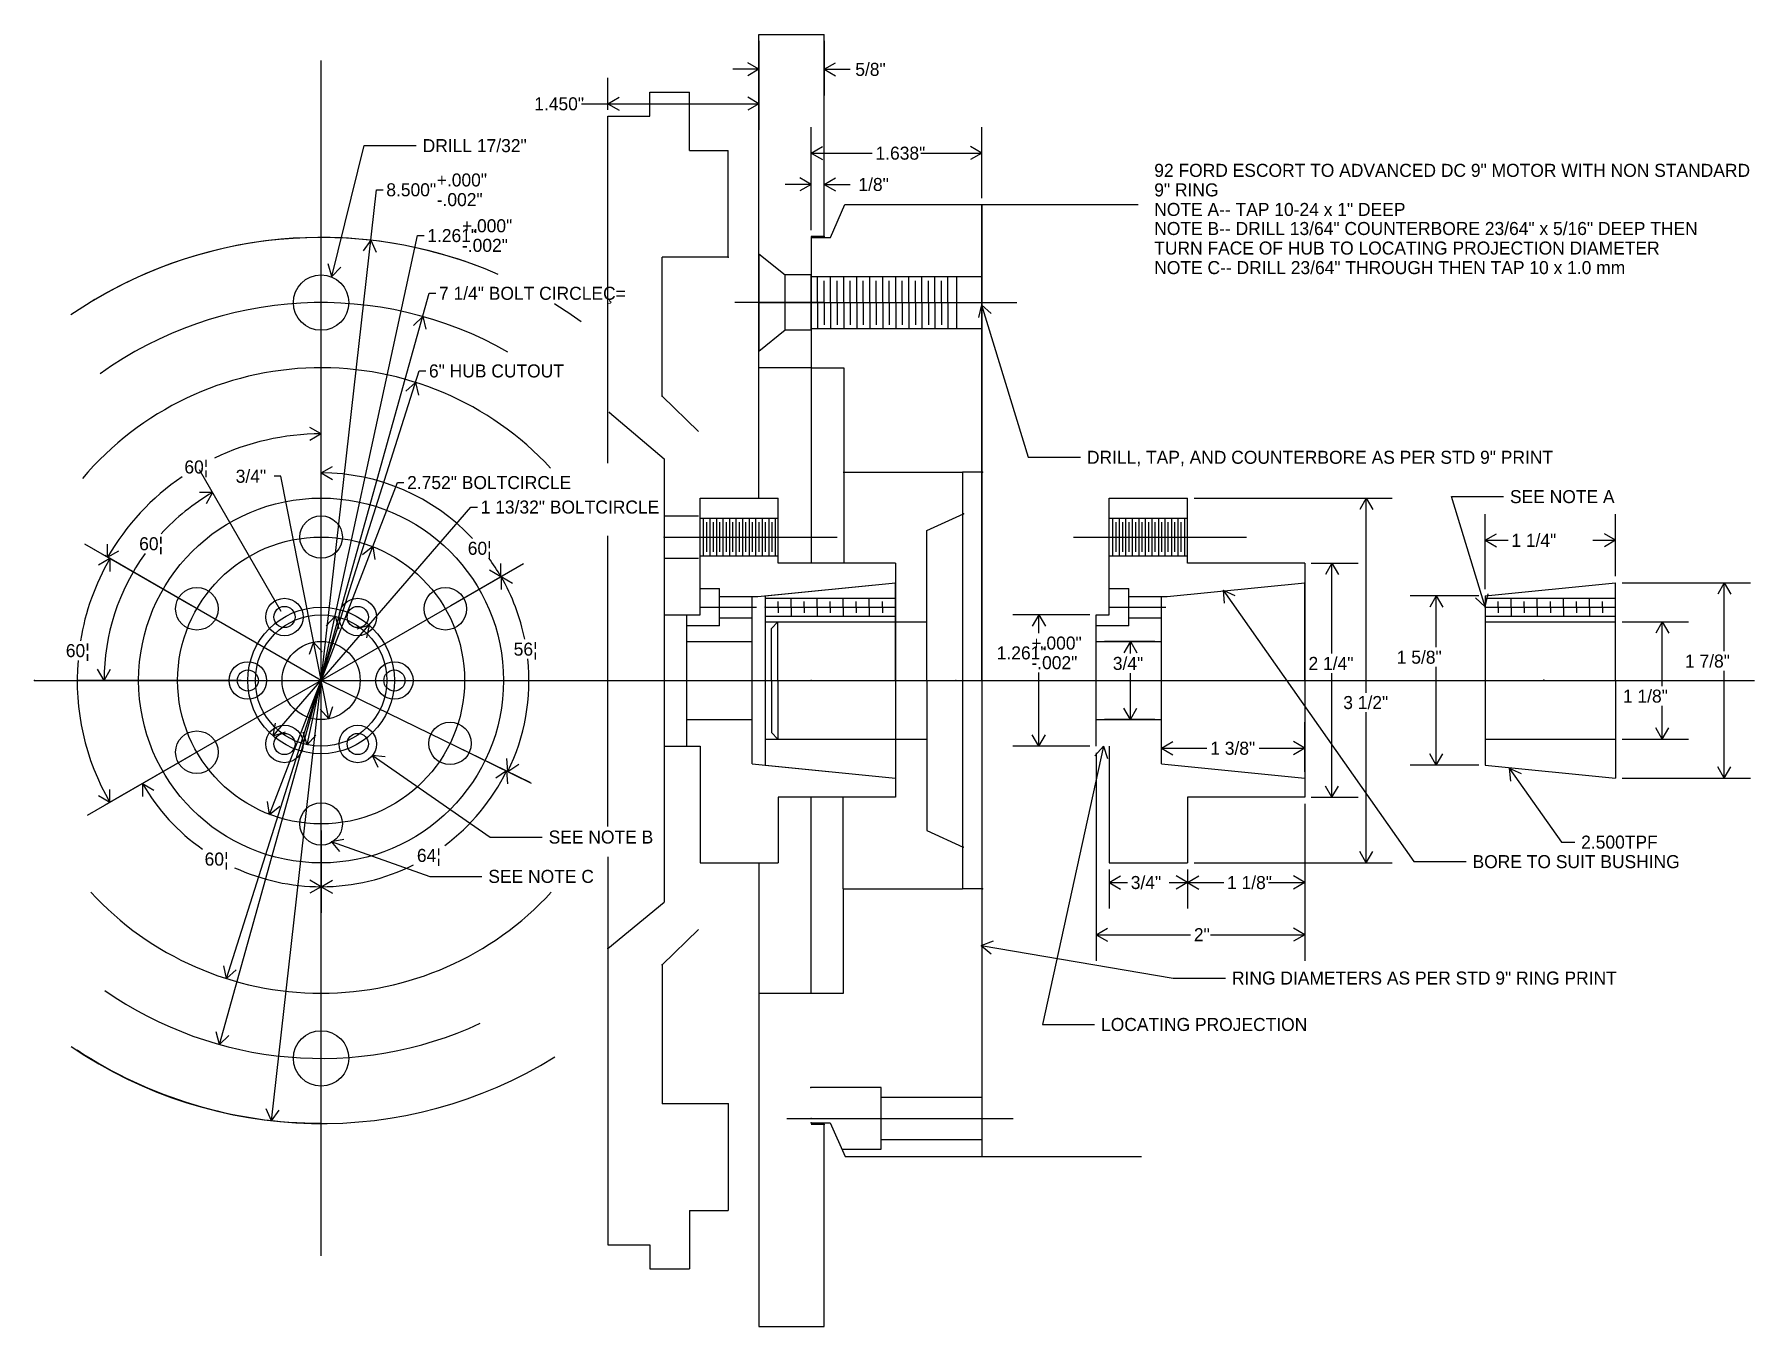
# Model space of a CAD drawing. Extents: x 0.5 to 17, y 0.6 to 12.9.
import ezdxf

# ---------------------------------------------------------------- set-up
doc = ezdxf.new("R2010")
doc.units = 0

msp = doc.modelspace()

# ---------------------------------------------------------------- linework, layer by layer
at = {"layer": '7', "color": 7, "linetype": 'CONTINUOUS'}
for p, q in [((8.1375, 11), (8.274513, 11.315)), ((8.274513, 11.315), (9.588276, 11.315)), ((7.95, 11), (8.1375, 11)), ((7.949583, 10.624998), (9.588276, 10.624998)), ((8.012497, 10.374356), (8.012497, 10.624933)), ((8.074988, 10.374356), (8.074988, 10.585357)), ((8.13748, 10.374356), (8.13748, 10.624933)), ((8.199971, 10.374356), (8.199971, 10.585357)), ((8.262463, 10.374356), (8.262463, 10.624933)), ((8.324954, 10.374356), (8.324954, 10.585357)), ((8.387445, 10.374356), (8.387445, 10.624933)), ((8.449937, 10.374356), (8.449937, 10.585357)), ((8.512428, 10.374356), (8.512428, 10.624933)), ((8.57492, 10.374356), (8.57492, 10.585357)), ((8.637411, 10.374356), (8.637411, 10.624933)), ((8.699903, 10.374356), (8.699903, 10.585357)), ((8.762394, 10.374356), (8.762394, 10.624933)), ((8.824885, 10.374356), (8.824885, 10.585357)), ((8.887377, 10.374356), (8.887377, 10.624933)), ((8.949868, 10.374356), (8.949868, 10.585357)), ((9.01236, 10.374356), (9.01236, 10.624933)), ((9.074851, 10.374356), (9.074851, 10.585357)), ((9.137342, 10.374356), (9.137342, 10.624933)), ((9.199834, 10.374356), (9.199834, 10.585357)), ((9.262325, 10.374356), (9.262325, 10.624933)), ((9.343334, 10.624998), (9.343334, 10.124999)), ((7.455178, 10.374998), (9.924981, 10.374998)), ((8.012497, 10.374356), (8.012497, 10.132491)), ((8.074988, 10.373297), (8.074988, 10.162296)), ((8.13748, 10.374356), (8.13748, 10.132491)), ((8.199971, 10.373297), (8.199971, 10.162296)), ((8.262463, 10.374356), (8.262463, 10.132491)), ((8.324954, 10.373297), (8.324954, 10.162296)), ((8.387445, 10.374356), (8.387445, 10.132491)), ((8.449937, 10.373297), (8.449937, 10.162296)), ((8.512428, 10.374356), (8.512428, 10.132491)), ((8.57492, 10.373297), (8.57492, 10.162296)), ((8.637411, 10.374356), (8.637411, 10.132491)), ((8.699903, 10.373297), (8.699903, 10.162296)), ((8.762394, 10.374356), (8.762394, 10.132491)), ((8.824885, 10.373297), (8.824885, 10.162296)), ((8.887377, 10.374356), (8.887377, 10.132491)), ((8.949868, 10.373297), (8.949868, 10.162296)), ((9.01236, 10.374356), (9.01236, 10.132491)), ((9.074851, 10.373297), (9.074851, 10.162296)), ((9.137342, 10.374356), (9.137342, 10.132491)), ((9.199834, 10.373297), (9.199834, 10.162296)), ((9.262325, 10.374356), (9.262325, 10.132491)), ((7.949471, 10.124999), (9.588276, 10.124999)), ((7.952106, 9.749999), (8.264606, 9.749999)), ((8.264606, 9.749999), (8.264606, 8.75)), ((8.257506, 8.75), (9.4016, 8.75)), ((8.264606, 8.75), (8.264606, 7.875)), ((0.5, 6.75), (17, 6.75)), ((7.95, 3.75), (7.95, 5.629731)), ((8.258622, 4.75), (8.258622, 5.629731)), ((8.258622, 4.75), (9.4016, 4.75)), ((8.262012, 3.75), (8.262012, 4.75)), ((7.949512, 3.75), (8.262012, 3.75)), ((8.621871, 2.847007), (7.94807, 2.847007)), ((8.621871, 2.253007), (8.621871, 2.847007)), ((8.620861, 2.752999), (9.588276, 2.752999)), ((7.718297, 2.55), (9.887832, 2.55)), ((7.95, 2.507709), (8.1325, 2.507709)), ((8.1325, 2.507709), (8.275659, 2.185)), ((8.620861, 2.347002), (9.588276, 2.347002)), ((8.246871, 2.253007), (8.621871, 2.253007)), ((8.275659, 2.185), (9.588276, 2.185))]:
    msp.add_line(p, q, dxfattribs=at)
at = {"layer": '7', "color": 7}
for p in [(7.949583, 10.624998), (7.95, 10.374998), (7.95, 10.374998), (7.95, 10.374998), (8.012497, 10.374356), (8.012497, 10.374356), (8.074988, 10.374356), (8.074988, 10.373297), (8.13748, 10.374356), (8.13748, 10.374356), (8.13748, 10.374356), (8.199971, 10.374356), (8.199971, 10.374356), (8.199971, 10.373297), (8.262463, 10.374356), (8.262463, 10.374356), (8.262463, 10.374356), (8.324954, 10.374356), (8.324954, 10.374356), (8.324954, 10.373297), (8.387445, 10.374356), (8.387445, 10.374356), (8.387445, 10.374356), (8.449937, 10.374356), (8.449937, 10.374356), (8.449937, 10.373297), (8.512428, 10.374356), (8.512428, 10.374356), (8.512428, 10.374356), (8.57492, 10.374356), (8.57492, 10.374356), (8.57492, 10.373297), (8.637411, 10.374356), (8.637411, 10.374356), (8.637411, 10.374356), (8.699903, 10.374356), (8.699903, 10.374356), (8.699903, 10.373297), (8.762394, 10.374356), (8.762394, 10.374356), (8.762394, 10.374356), (8.824885, 10.374356), (8.824885, 10.374356), (8.824885, 10.373297), (8.887377, 10.374356), (8.887377, 10.374356), (8.887377, 10.374356), (8.949868, 10.374356), (8.949868, 10.374356), (8.949868, 10.373297), (9.01236, 10.374356), (9.01236, 10.374356), (9.01236, 10.374356), (9.074851, 10.374356), (9.074851, 10.374356), (9.074851, 10.373297), (9.137342, 10.374356), (9.137342, 10.374356), (9.137342, 10.374356), (9.199834, 10.374356), (9.199834, 10.374356), (9.199834, 10.373297), (9.262325, 10.374356), (9.262325, 10.374356), (9.262325, 10.374356), (9.343119, 10.374998), (7.949471, 10.124999), (7.952106, 9.749999), (0.5, 6.75), (7.95, 6.75), (7.95, 6.75), (7.95, 6.75), (7.95, 6.75), (7.95, 6.75), (7.95, 6.75), (9.339693, 6.75), (9.339693, 6.75), (9.339693, 6.75), (9.339693, 6.75), (9.339693, 6.75), (9.339693, 6.75), (9.339693, 6.75), (7.949512, 3.75), (7.94807, 2.846994), (7.95, 2.55), (7.95, 2.55), (7.95, 2.55), (7.95, 2.55), (7.95, 2.507709), (7.95, 2.507709)]:
    msp.add_point(p, dxfattribs=at)
at = {"layer": 'ADV9', "color": 7, "linetype": 'CONTINUOUS'}
for p, q in [((9.588276, 6.75), (9.588276, 11.315)), ((9.588276, 11.315), (11.086409, 11.315)), ((9.588276, 11.315), (9.588276, 6.75)), ((9.5926, 8.749995), (9.4016, 8.749995)), ((9.4016, 8.749995), (9.4016, 4.750005)), ((9.059599, 8.19), (9.411543, 8.348969)), ((9.059599, 6.75), (9.059599, 8.19)), ((7.571599, 7.24993), (7.631588, 7.311179)), ((7.631588, 6.751209), (7.631588, 7.311179)), ((7.631588, 7.311179), (9.059599, 7.311179)), ((7.571599, 6.75), (7.571599, 7.24993)), ((7.571599, 6.75), (7.571599, 6.25)), ((7.631588, 6.751209), (7.631588, 6.188709)), ((9.059599, 6.75), (9.059599, 5.31)), ((9.588276, 6.75), (9.588276, 2.185)), ((7.631588, 6.188709), (7.571599, 6.25)), ((7.631588, 6.188709), (9.059599, 6.188709)), ((9.059599, 5.31), (9.408356, 5.150971)), ((9.592724, 4.750005), (9.401724, 4.750005)), ((9.588276, 2.185), (11.118183, 2.185))]:
    msp.add_line(p, q, dxfattribs=at)
msp.add_circle((8.7596, 7.312491), 0.001313, dxfattribs=at)
at = {"layer": 'ADV9', "color": 7}
for p in [(9.5926, 8.749995), (9.411543, 8.348969), (7.571599, 6.75), (7.571599, 6.75), (7.571599, 6.75), (7.631588, 6.751209), (9.059599, 6.75), (9.059599, 6.75), (9.059599, 6.75), (9.4016, 6.75), (9.4016, 6.75), (9.588276, 6.75), (9.588276, 6.75), (9.588276, 6.75), (7.631588, 6.188709), (9.408356, 5.150971), (9.592724, 4.750005)]:
    msp.add_point(p, dxfattribs=at)
at = {"layer": 'BUSH', "color": 7, "linetype": 'CONTINUOUS'}
for p, q in [((7.5096, 7.5625), (8.7596, 7.6875)), ((8.7596, 6.75), (8.7596, 7.6875)), ((7.508459, 7.454028), (8.7596, 7.454028)), ((7.5096, 7.5625), (7.5096, 6.75)), ((7.5096, 7.539058), (8.7596, 7.539058)), ((7.633459, 7.454028), (7.633459, 7.508728)), ((7.633459, 7.454028), (7.633459, 7.399328)), ((7.758459, 7.454028), (7.758459, 7.540414)), ((7.758459, 7.454028), (7.758459, 7.367641)), ((7.883459, 7.454028), (7.883459, 7.508728)), ((7.883459, 7.454028), (7.883459, 7.399328)), ((8.008459, 7.454028), (8.008459, 7.540414)), ((8.008459, 7.454028), (8.008459, 7.367641)), ((8.133459, 7.454028), (8.133459, 7.508728)), ((8.133459, 7.454028), (8.133459, 7.399328)), ((8.258459, 7.454028), (8.258459, 7.540414)), ((8.258459, 7.454028), (8.258459, 7.367641)), ((8.383459, 7.454028), (8.383459, 7.508728)), ((8.383459, 7.454028), (8.383459, 7.399328)), ((8.508459, 7.454028), (8.508459, 7.540414)), ((8.508459, 7.454028), (8.508459, 7.367641)), ((8.633459, 7.454028), (8.633459, 7.508728)), ((8.633459, 7.454028), (8.633459, 7.399328)), ((7.5096, 7.367158), (8.7596, 7.367158)), ((7.5096, 7.312491), (8.7596, 7.312491)), ((7.5096, 6.75), (7.5096, 5.9375)), ((7.5096, 6.75), (8.7596, 6.75)), ((8.7596, 6.75), (8.7596, 5.8125)), ((7.512106, 6.187509), (8.7596, 6.187509)), ((7.5096, 5.9375), (8.7596, 5.8125))]:
    msp.add_line(p, q, dxfattribs=at)
at = {"layer": 'BUSH', "color": 7}
for p in [(7.508459, 7.454028), (7.633459, 7.454028), (7.758459, 7.454028), (7.758459, 7.454028), (7.883459, 7.454028), (7.883459, 7.454028), (8.008459, 7.454028), (8.008459, 7.454028), (8.008459, 7.454028), (8.133459, 7.454028), (8.258459, 7.454028), (8.258459, 7.454028), (8.383459, 7.454028), (8.508459, 7.454028), (8.508459, 7.454028), (8.633459, 7.454028), (8.63492, 7.453108), (8.63492, 7.453108), (8.634928, 7.453108), (8.634928, 7.453108), (7.5096, 6.75), (7.5096, 6.75), (7.5096, 6.75)]:
    msp.add_point(p, dxfattribs=at)
at = {"layer": 'DIEM', "color": 7, "linetype": 'CONTINUOUS'}
for p, q in [((7.45, 12.88522), (7.45, 12.032277)), ((7.45, 12.88522), (7.45, 12.362862)), ((8.075, 12.88522), (8.075, 12.362862)), ((7.45, 12.612862), (7.2, 12.612862)), ((7.45, 12.612862), (7.341747, 12.675362)), ((7.45, 12.612862), (7.341747, 12.550362)), ((8.075, 12.612862), (8.183253, 12.675362)), ((8.075, 12.612862), (8.183253, 12.550362)), ((8.075, 12.612862), (8.325, 12.612862)), ((6, 12.224999), (6, 12.532277)), ((5.747777, 12.282277), (7.45, 12.282277)), ((6, 12.282277), (6.108253, 12.344777)), ((6, 12.282277), (6.108253, 12.219777)), ((7.45, 12.282277), (7.341747, 12.344777)), ((7.45, 12.282277), (7.341747, 12.219777)), ((7.95, 11.070499), (7.95, 12.059011)), ((9.588276, 11.3775), (9.588276, 12.059011)), ((3.353693, 10.625831), (3.661785, 11.880861)), ((3.661785, 11.880861), (4.161785, 11.880861)), ((7.95, 11.809011), (8.058253, 11.871511)), ((7.95, 11.809011), (8.058253, 11.746511)), ((7.95, 11.809011), (8.536469, 11.809011)), ((7.95, 11.070499), (7.95, 11.758751)), ((8.075, 11.070499), (8.075, 11.758751)), ((9.001807, 11.809011), (9.588276, 11.809011)), ((9.588276, 11.809011), (9.480023, 11.871511)), ((9.588276, 11.809011), (9.480023, 11.746511)), ((7.95, 11.508751), (7.841747, 11.571251)), ((8.075, 11.508751), (8.183253, 11.571251)), ((2.773025, 2.526852), (3.7817, 11.457695)), ((3.7817, 11.457695), (3.8442, 11.457695)), ((7.95, 11.508751), (7.7, 11.508751)), ((7.95, 11.508751), (7.841747, 11.446251)), ((8.075, 11.508751), (8.183253, 11.446251)), ((8.075, 11.508751), (8.325, 11.508751)), ((3.116489, 6.133798), (4.174824, 11.018408)), ((3.726974, 10.97315), (3.65272, 10.872595)), ((3.726974, 10.97315), (3.77693, 10.858567)), ((4.174824, 11.018408), (4.237324, 11.018408)), ((3.353693, 10.625831), (3.318803, 10.745863)), ((3.353693, 10.625831), (3.440199, 10.716062)), ((2.275056, 3.258561), (4.287177, 10.464299)), ((4.287177, 10.464299), (4.349677, 10.464299)), ((4.224945, 10.241434), (4.135633, 10.153979)), ((4.224945, 10.241434), (4.256027, 10.12036)), ((9.584348, 10.354401), (9.556354, 10.232575)), ((9.584348, 10.354401), (9.675855, 10.269245)), ((9.584348, 10.354401), (10.033345, 8.89119)), ((2.344061, 3.890055), (4.190706, 9.719704)), ((4.155938, 9.609943), (4.063665, 9.525618)), ((4.155938, 9.609943), (4.182829, 9.48787)), ((4.190706, 9.719704), (4.253206, 9.719704)), ((3.25, 8.1885), (3.25, 9.365588)), ((3.25, 9.115588), (3.141747, 9.178088)), ((3.25, 9.115588), (3.141747, 9.053088)), ((3.25, 8.1885), (3.25, 8.991592)), ((2.867249, 7.412942), (2.084005, 8.769558)), ((3.25, 8.741592), (3.358253, 8.804092)), ((10.033345, 8.89119), (10.533345, 8.89119)), ((2.755348, 5.465984), (3.981607, 8.649101)), ((2.863247, 8.709476), (2.800747, 8.709476)), ((3.322615, 6.382098), (2.863247, 8.709476)), ((3.25, 8.741592), (3.358253, 8.679092)), ((3.981607, 8.649101), (4.044107, 8.649101)), ((2.209005, 8.553052), (2.084005, 8.553052)), ((2.209005, 8.553052), (2.146505, 8.444799)), ((11.623088, 8.5), (13.524691, 8.5)), ((13.274691, 8.5), (13.212191, 8.391747)), ((13.274691, 8.5), (13.337191, 8.391747)), ((13.274691, 6.632566), (13.274691, 8.5)), ((14.415993, 7.458153), (14.091128, 8.513905)), ((14.091128, 8.513905), (14.591128, 8.513905)), ((2.790559, 6.217907), (4.686771, 8.413967)), ((4.686771, 8.413967), (4.749271, 8.413967)), ((2.004222, 7.46925), (0.984834, 8.057793)), ((2.004222, 7.46925), (1.007265, 8.044843)), ((1.20134, 7.932794), (1.20134, 8.057794)), ((1.20134, 7.932794), (1.309593, 7.995294)), ((3.744652, 8.034016), (3.647415, 7.955467)), ((3.744652, 8.034016), (3.764059, 7.910531)), ((1.223772, 7.919843), (1.115519, 7.857343)), ((1.223772, 7.919843), (1.223772, 7.794843)), ((4.495778, 7.46925), (5.192897, 7.871732)), ((4.495778, 7.46925), (5.191276, 7.870798)), ((4.97477, 7.745798), (4.866517, 7.808297)), ((4.97477, 7.745798), (4.97477, 7.870798)), ((12.748088, 7.875), (13.196453, 7.875)), ((12.946453, 7.875), (12.883953, 7.766747)), ((12.946453, 7.875), (13.008953, 7.766747)), ((12.946453, 7.007891), (12.946453, 7.875)), ((4.976391, 7.746732), (5.084644, 7.684232)), ((4.976391, 7.746732), (4.976391, 7.621732)), ((11.902564, 7.616516), (12.015934, 7.563864)), ((11.902564, 7.616516), (11.913652, 7.492008)), ((11.902564, 7.616516), (13.732067, 5.012329)), ((14.415993, 7.458153), (14.32442, 7.543237)), ((14.415993, 7.458153), (14.443891, 7.58)), ((3.383511, 7.366202), (3.299505, 7.273638)), ((3.383511, 7.366202), (3.42167, 7.247169)), ((3.709441, 7.282093), (3.591388, 7.241004)), ((3.709441, 7.282093), (3.685999, 7.159311)), ((10.623088, 7.3805), (9.884355, 7.3805)), ((10.134355, 7.3805), (10.071855, 7.272247)), ((10.134355, 7.3805), (10.196855, 7.272247)), ((10.134355, 7.203384), (10.134355, 7.3805)), ((3.177385, 7.117902), (3.13703, 6.999595)), ((3.177385, 7.117902), (3.259664, 7.023801)), ((11.248088, 7.125), (10.763498, 7.125)), ((11.013498, 7.125), (10.950998, 7.016747)), ((11.013498, 7.125), (11.075998, 7.016747)), ((11.013498, 7.007876), (11.013498, 7.125)), ((1.168015, 6.749997), (1.105515, 6.85825)), ((1.168015, 6.749997), (1.230515, 6.85825)), ((10.134355, 6.1195), (10.134355, 6.827318)), ((11.013498, 6.375), (11.013498, 6.820231)), ((12.946453, 5.629731), (12.946453, 6.820217)), ((2.4845, 6.749999), (0.918015, 6.749996)), ((3.322615, 6.382098), (3.240336, 6.476199)), ((3.322615, 6.382098), (3.36297, 6.500405)), ((11.013498, 6.375), (10.950998, 6.483253)), ((11.013498, 6.375), (11.075998, 6.483253)), ((13.274691, 5), (13.274691, 6.444892)), ((2.790559, 6.217907), (2.814001, 6.340689)), ((11.248088, 6.375), (10.763498, 6.375)), ((11.310588, 6.0125), (11.310588, 6.350851)), ((12.685588, 5.875), (12.685588, 6.350851)), ((2.790559, 6.217907), (2.908612, 6.258996)), ((3.116489, 6.133798), (3.07833, 6.252831)), ((3.116489, 6.133798), (3.200495, 6.226362)), ((4.542916, 6.119403), (5.252772, 5.773183)), ((4.542916, 6.119403), (5.266411, 5.766531)), ((10.623088, 6.1195), (9.884355, 6.1195)), ((10.134355, 6.1195), (10.071855, 6.227753)), ((10.134355, 6.1195), (10.196855, 6.227753)), ((10.755632, 6.120464), (10.168767, 3.450375)), ((10.755632, 6.120464), (10.671351, 6.028152)), ((10.755632, 6.120464), (10.793437, 6.001318)), ((11.310588, 6.100851), (11.418841, 6.163351)), ((12.685588, 6.100851), (12.577335, 6.163351)), ((2.004222, 6.03075), (1.007267, 5.455156)), ((2.004222, 6.03075), (1.32053, 5.636019)), ((3.741387, 6.032534), (3.865951, 6.022105)), ((3.741387, 6.032534), (3.794638, 5.919444)), ((3.741387, 6.032534), (4.870203, 5.248403)), ((5.041713, 5.876123), (5.032993, 6.000819)), ((5.041713, 5.876123), (5.145343, 5.946022)), ((10.685588, 6.057), (10.685588, 4.061804)), ((11.310588, 6.100851), (11.418841, 6.038351)), ((11.310588, 6.100851), (11.747382, 6.100851)), ((12.248794, 6.100851), (12.685588, 6.100851)), ((12.685588, 6.100851), (12.577335, 6.038351)), ((5.028074, 5.882776), (4.924444, 5.812877)), ((5.028074, 5.882776), (5.036793, 5.75808)), ((1.223773, 5.580157), (1.11552, 5.642657)), ((1.223773, 5.580157), (1.223773, 5.705157)), ((1.537036, 5.761019), (1.645289, 5.698519)), ((1.537036, 5.761019), (1.537036, 5.636019)), ((12.748088, 5.629731), (13.196453, 5.629731)), ((12.946453, 5.629731), (12.883953, 5.737984)), ((12.946453, 5.629731), (13.008953, 5.737984)), ((2.755348, 5.465984), (2.735941, 5.589469)), ((2.755348, 5.465984), (2.852585, 5.544533)), ((12.685588, 5.567231), (12.685588, 4.562237)), ((12.685588, 5.567231), (12.685588, 4.061804)), ((3.25, 5.3115), (3.25, 4.52204)), ((3.25, 5.3115), (3.25, 4.521712)), ((3.346301, 5.20484), (3.469191, 5.227712)), ((3.346301, 5.20484), (3.427553, 5.10985)), ((3.346301, 5.20484), (4.291685, 4.870859)), ((4.870203, 5.248403), (5.370203, 5.248403)), ((11.623088, 5), (13.524691, 5)), ((13.274691, 5), (13.212191, 5.108253)), ((13.274691, 5), (13.337191, 5.108253)), ((13.732067, 5.012329), (14.232067, 5.012329)), ((3.25, 4.77204), (3.141747, 4.83454)), ((3.25, 4.771712), (3.358253, 4.834212)), ((4.291685, 4.870859), (4.791685, 4.870859)), ((10.810588, 4.9375), (10.810588, 4.562237)), ((10.810588, 4.812237), (10.918841, 4.874737)), ((10.810588, 4.812237), (10.918841, 4.749737)), ((10.810588, 4.812237), (10.985109, 4.812237)), ((11.386067, 4.812237), (11.560588, 4.812237)), ((11.560588, 4.812237), (11.452335, 4.874737)), ((11.560588, 4.812237), (11.452335, 4.749737)), ((11.560588, 4.9375), (11.560588, 4.562237)), ((11.560588, 4.9375), (11.560588, 4.562237)), ((11.560588, 4.812237), (11.668841, 4.874737)), ((11.560588, 4.812237), (11.668841, 4.749737)), ((11.560588, 4.812237), (11.908107, 4.812237)), ((12.338069, 4.812237), (12.685588, 4.812237)), ((12.685588, 4.812237), (12.577335, 4.874737)), ((12.685588, 4.812237), (12.577335, 4.749737)), ((3.25, 4.77204), (3.141747, 4.70954)), ((3.25, 4.771712), (3.358253, 4.709212)), ((10.685588, 4.311804), (10.793841, 4.374304)), ((10.685588, 4.311804), (10.793841, 4.249304)), ((10.685588, 4.311804), (11.590485, 4.311804)), ((11.780691, 4.311804), (12.685588, 4.311804)), ((12.685588, 4.311804), (12.577335, 4.374304)), ((12.685588, 4.311804), (12.577335, 4.249304)), ((9.58088, 4.209041), (9.698075, 4.25252)), ((9.58088, 4.209041), (9.677132, 4.129287)), ((9.58088, 4.209041), (11.424445, 3.895737)), ((2.344061, 3.890055), (2.317169, 4.012128)), ((2.344061, 3.890055), (2.436333, 3.974381)), ((11.424445, 3.895737), (11.924445, 3.895737)), ((2.275056, 3.258561), (2.243973, 3.379635)), ((2.275056, 3.258561), (2.364368, 3.346017)), ((10.168767, 3.450375), (10.668767, 3.450375)), ((2.773025, 2.526852), (2.723069, 2.641435)), ((2.773025, 2.526852), (2.847279, 2.627407))]:
    msp.add_line(p, q, dxfattribs=at)
for centre, radius, start, end in [((3.25, 6.750001), 2.365587, 90, 115.622764), ((3.25, 6.750001), 2.365587, 124.279533, 150.00003), ((3.25, 6.749998), 1.991595, 43.170217, 90), ((3.25, 6.750001), 2.081985, 120.000066, 137.517756), ((3.25, 6.750001), 2.081985, 144.190822, 180.000117), ((3.25, 6.749998), 1.991595, 30.00009, 36.142589), ((3.25, 6.750001), 2.339686, 150.00003, 170.62163), ((3.25, 6.750001), 1.993464, 11.429273, 29.99996), ((3.25, 6.750001), 2.339686, 175.260677, 210.000039), ((3.25, 6.750001), 1.993464, 333.999983, 365.957649), ((3.25, 6.750001), 1.978289, 306.814137, 333.999983), ((3.25, 6.750001), 1.977961, 210.000039, 234.936383), ((3.25, 6.750001), 1.977961, 245.215637, 270), ((3.25, 6.750001), 1.978289, 270, 296.663362)]:
    msp.add_arc(centre, radius, start, end, dxfattribs=at)
at = {"layer": 'DIEM', "color": 7}
for p in [(7.95, 6.75), (7.95, 6.75), (7.95, 6.75), (7.95, 6.75), (7.95, 6.75), (7.95, 6.75), (9.339693, 6.75), (9.339693, 6.75), (9.339693, 6.75), (9.339693, 6.75), (9.339693, 6.75), (9.339693, 6.75), (9.339693, 6.75)]:
    msp.add_point(p, dxfattribs=at)
at = {"layer": 'HUB', "color": 7, "linetype": 'CONTINUOUS'}
for p, q in [((6.8846, 7.3805), (6.8846, 8.5)), ((6.8846, 8.5), (7.6346, 8.5)), ((7.6346, 7.875), (7.6346, 8.5)), ((10.810588, 7.3805), (10.810588, 8.5)), ((10.810588, 8.5), (11.560588, 8.5)), ((11.560588, 7.875), (11.560588, 8.5)), ((6.8846, 8.3057), (7.6346, 8.3057)), ((6.9156, 8.3057), (6.9156, 7.946301)), ((6.9471, 8.268997), (6.9471, 7.983004)), ((6.97835, 8.3057), (6.97835, 7.946301)), ((7.0096, 8.268997), (7.0096, 7.983004)), ((7.0411, 8.3057), (7.0411, 7.946301)), ((7.0721, 8.268997), (7.0721, 7.983004)), ((7.10385, 8.3057), (7.10385, 7.946301)), ((7.1346, 8.268997), (7.1346, 7.983004)), ((7.1666, 8.3057), (7.1666, 7.946301)), ((7.1971, 8.268997), (7.1971, 7.983004)), ((7.22935, 8.3057), (7.22935, 7.946301)), ((7.2596, 8.268997), (7.2596, 7.983004)), ((7.292099, 8.3057), (7.292099, 7.946301)), ((7.3221, 8.268997), (7.3221, 7.983004)), ((7.354849, 8.3057), (7.354849, 7.946301)), ((7.3846, 8.268997), (7.3846, 7.983004)), ((7.417599, 8.3057), (7.417599, 7.946301)), ((7.4471, 8.268997), (7.4471, 7.983004)), ((7.480349, 8.3057), (7.480349, 7.946301)), ((7.5096, 8.268997), (7.5096, 7.983004)), ((7.543099, 8.3057), (7.543099, 7.946301)), ((7.5721, 8.268997), (7.5721, 7.983004)), ((7.605849, 8.3057), (7.605849, 7.946301)), ((10.810588, 8.3057), (11.560588, 8.3057)), ((10.841588, 8.3057), (10.841588, 7.946301)), ((10.873088, 8.268997), (10.873088, 7.983004)), ((10.904338, 8.3057), (10.904338, 7.946301)), ((10.935588, 8.268997), (10.935588, 7.983004)), ((10.967088, 8.3057), (10.967088, 7.946301)), ((10.998088, 8.268997), (10.998088, 7.983004)), ((11.029838, 8.3057), (11.029838, 7.946301)), ((11.060588, 8.268997), (11.060588, 7.983004)), ((11.092587, 8.3057), (11.092587, 7.946301)), ((11.123088, 8.268997), (11.123088, 7.983004)), ((11.155337, 8.3057), (11.155337, 7.946301)), ((11.185588, 8.268997), (11.185588, 7.983004)), ((11.218087, 8.3057), (11.218087, 7.946301)), ((11.248088, 8.268997), (11.248088, 7.983004)), ((11.280837, 8.3057), (11.280837, 7.946301)), ((11.310588, 8.268997), (11.310588, 7.983004)), ((11.343587, 8.3057), (11.343587, 7.946301)), ((11.373088, 8.268997), (11.373088, 7.983004)), ((11.406337, 8.3057), (11.406337, 7.946301)), ((11.435588, 8.268997), (11.435588, 7.983004)), ((11.469087, 8.3057), (11.469087, 7.946301)), ((11.498088, 8.268997), (11.498088, 7.983004)), ((11.531837, 8.3057), (11.531837, 7.946301)), ((6.542, 8.126), (8.19994, 8.126)), ((10.467988, 8.126), (12.125928, 8.126)), ((3.25, 6.75), (1.175728, 7.947581)), ((6.8846, 7.946301), (7.6346, 7.946301)), ((10.810588, 7.946301), (11.560588, 7.946301)), ((3.25, 6.75), (4.996567, 7.758381)), ((8.7596, 7.875), (7.6346, 7.875)), ((8.7596, 7.875), (8.7596, 5.629731)), ((12.685588, 7.875), (11.560588, 7.875)), ((12.685588, 7.875), (12.685588, 5.629731)), ((6.8846, 7.6327), (7.0721, 7.6327)), ((7.0721, 7.2733), (7.0721, 7.6327)), ((7.440323, 7.555573), (8.7596, 7.6875)), ((8.7596, 6.75), (8.7596, 7.6875)), ((10.810588, 7.6327), (10.998088, 7.6327)), ((10.998088, 7.2733), (10.998088, 7.6327)), ((11.366311, 7.555573), (12.685588, 7.6875)), ((12.685588, 6.75), (12.685588, 7.6875)), ((6.8846, 7.453), (7.427586, 7.453)), ((7.0721, 7.555573), (7.440323, 7.555573)), ((7.3846, 5.95), (7.3846, 7.555573)), ((10.810588, 7.453), (11.353574, 7.453)), ((10.998088, 7.555573), (11.366311, 7.555573)), ((11.310588, 5.95), (11.310588, 7.555573)), ((6.7596, 6.1195), (6.7596, 7.3805)), ((7.0721, 7.2733), (6.7596, 7.2733)), ((7.0721, 7.352472), (7.3846, 7.352472)), ((10.685588, 6.1195), (10.685588, 7.3805)), ((10.685588, 7.3805), (10.810588, 7.3805)), ((10.998088, 7.2733), (10.685588, 7.2733)), ((10.998088, 7.352472), (11.310588, 7.352472)), ((6.7596, 7.125), (7.3846, 7.125)), ((10.685588, 7.125), (11.310588, 7.125)), ((3.25, 6.75), (1.176063, 5.552612)), ((3.25, 6.75), (5.065583, 5.864481)), ((8.7596, 6.75), (8.7596, 5.8125)), ((12.685588, 6.75), (12.685588, 5.8125)), ((6.7596, 6.375), (7.3846, 6.375)), ((10.685588, 6.375), (11.310588, 6.375)), ((6.8846, 6.1195), (6.8846, 5)), ((10.810588, 6.1195), (10.810588, 5)), ((7.3846, 5.95), (8.7596, 5.8125)), ((11.310588, 5.95), (12.685588, 5.8125)), ((8.7596, 5.629731), (7.6346, 5.629731)), ((7.6346, 5.629731), (7.6346, 5)), ((12.685588, 5.629731), (11.560588, 5.629731)), ((11.560588, 5.629731), (11.560588, 5)), ((6.8846, 5), (7.6346, 5)), ((10.810588, 5), (11.560588, 5))]:
    msp.add_line(p, q, dxfattribs=at)
for centre, radius in [((3.25, 6.75), 1.75), ((3.25, 8.126), 0.204), ((3.25, 6.75), 1.376), ((2.058349, 7.438), 0.204), ((4.441651, 7.438), 0.204), ((3.25, 6.75), 0.703), ((3.25, 6.75), 0.6305), ((3.25, 6.75), 0.375), ((4.486741, 6.146801), 0.204), ((2.058349, 6.062), 0.204), ((3.25, 5.374), 0.204)]:
    msp.add_circle(centre, radius, dxfattribs=at)
at = {"layer": 'HUB', "color": 7}
for p in [(6.8846, 8.126), (6.8846, 8.126), (6.8846, 8.126), (6.9156, 8.126), (6.9471, 8.126), (6.97835, 8.126), (7.0096, 8.126), (10.810588, 8.126), (10.810588, 8.126), (10.810588, 8.126), (10.841588, 8.126), (10.873088, 8.126), (10.904338, 8.126), (10.935588, 8.126), (6.8846, 7.6327), (8.7596, 7.6875), (10.810588, 7.6327), (12.685588, 7.6875), (6.8846, 7.453), (6.8846, 7.453), (7.0721, 7.555573), (7.0721, 7.454022), (10.810588, 7.453), (10.810588, 7.453), (10.998088, 7.555573), (10.998088, 7.454022), (7.0721, 7.352472), (10.998088, 7.352472), (6.7596, 6.75), (8.7596, 6.75), (10.685588, 6.75), (10.685588, 6.75), (12.685588, 6.75), (8.7596, 5.8125), (12.685588, 5.8125)]:
    msp.add_point(p, dxfattribs=at)
at = {"layer": 'PARTS', "color": 7, "linetype": 'CONTINUOUS'}
for p, q in [((6.403, 12.393499), (6.783, 12.393499)), ((6.403, 12.162499), (6.403, 12.393499)), ((6.783, 11.8325), (6.783, 12.393499)), ((6, 12.162499), (6.403, 12.162499)), ((6, 8.835073), (6, 12.162499)), ((6.783, 11.8325), (7.153, 11.8325)), ((7.153, 10.8095), (7.153, 11.8325)), ((7.153, 10.8095), (6.523, 10.8095)), ((6.523, 9.476), (6.523, 10.8095)), ((6.523, 9.476), (6.869, 9.139)), ((6.017654, 9.31994), (6.542, 8.875)), ((6.542, 8.875), (6.542, 4.625)), ((6.542, 8.33), (6.869, 8.33)), ((6, 5.35005), (6, 8.138069)), ((6.542, 7.922001), (6.869, 7.922001)), ((14.417, 7.5625), (15.667, 7.6875)), ((15.667, 6.75), (15.667, 7.6875)), ((14.415859, 7.454028), (15.667, 7.454028)), ((14.417, 7.5625), (14.417, 6.75)), ((6.542, 7.3805), (6.8846, 7.3805)), ((14.417, 7.367158), (15.667, 7.367158)), ((14.417, 7.312491), (15.667, 7.312491)), ((14.417, 6.75), (15.667, 6.75)), ((15.667, 6.75), (15.667, 5.8125)), ((6.542, 6.1195), (6.8846, 6.1195)), ((14.417, 5.9375), (15.667, 5.8125)), ((6, 5.059631), (6, 1.337501)), ((6, 4.18), (6.542, 4.625)), ((6.523, 4.024), (6.869, 4.361001)), ((6.523, 4.024), (6.523, 2.6905)), ((7.153, 2.6905), (6.523, 2.6905)), ((7.153, 2.6905), (7.153, 1.667501)), ((6.783, 1.667501), (6.783, 1.106501)), ((6.783, 1.667501), (7.153, 1.667501)), ((6, 1.337501), (6.403, 1.337501)), ((6.403, 1.337501), (6.403, 1.106501)), ((6.403, 1.106501), (6.783, 1.106501))]:
    msp.add_line(p, q, dxfattribs=at)
at = {"layer": 'PARTS', "color": 7}
for p in [(7.153, 10.8095), (6.523, 9.476), (6.017654, 9.31994), (6.542, 8.126), (6, 6.75), (6.542, 6.75), (6, 4.18), (6.523, 4.024), (7.153, 2.6905)]:
    msp.add_point(p, dxfattribs=at)
at = {"layer": 'PLATE', "color": 7, "linetype": 'CONTINUOUS'}
for p, q in [((7.45, 12.94772), (8.075, 12.94772)), ((7.45, 8.504262), (7.45, 12.94772)), ((8.075, 11.007999), (8.075, 12.94772)), ((3.25, 1.231968), (3.25, 12.696044)), ((8.075, 11.007999), (7.95, 11.007999)), ((7.95, 11.007999), (7.95, 9.75)), ((7.45, 10.8435), (7.45, 9.9065)), ((7.45, 10.8435), (7.701, 10.6406)), ((7.701, 10.1094), (7.701, 10.6406)), ((7.95, 10.6406), (7.701, 10.6406)), ((7.95, 10.1094), (7.95, 10.6406)), ((8.075, 10.375), (7.218571, 10.375)), ((7.701, 10.1094), (7.45, 9.9065)), ((7.95, 10.1094), (7.701, 10.1094)), ((7.95, 9.75), (7.45, 9.75)), ((7.95, 9.75), (7.95, 7.875)), ((7.45, 5), (7.45, 0.55228)), ((7.45, 3.75), (7.95, 3.75)), ((8.075, 2.492001), (7.95, 2.492001)), ((8.075, 0.55228), (8.075, 2.492001)), ((7.45, 0.55228), (8.075, 0.55228))]:
    msp.add_line(p, q, dxfattribs=at)
for centre in [(3.25, 10.375), (3.25, 3.125)]:
    msp.add_circle(centre, 0.2656, dxfattribs=at)
for centre, radius, start, end in [((3.250652, 6.751146), 4.248683, 66.436984, 124.404875), ((3.25, 6.749996), 4.250005, 69.504143, 120.912178), ((3.25, 6.749998), 3.625003, 60.366434, 125.758325), ((3.250756, 6.751291), 4.248505, 54.081012, 58.216563), ((3.249999, 6.749999), 3.000001, 42.791781, 139.730186), ((3.25, 6.75), 3.000001, 222.592534, 317.391345), ((3.25, 6.749998), 3.624999, 235.094509, 294.916123), ((3.25, 6.750001), 4.25, 235.68046, 301.822285), ((3.250652, 6.751142), 4.248685, 236.55073, 270)]:
    msp.add_arc(centre, radius, start, end, dxfattribs=at)
at = {"layer": 'PLATE', "color": 7}
for p in [(8.075, 11.007999), (3.25, 10.375), (7.45, 10.375), (7.45, 10.375), (8.075, 10.375), (3.25, 6.75), (3.25, 6.75), (3.25, 6.75), (3.25, 3.125), (3.25, 3.124999), (8.075, 2.492001)]:
    msp.add_point(p, dxfattribs=at)
at = {"layer": 'RING9', "color": 7, "linetype": 'CONTINUOUS'}
for p, q in [((14.417, 7.625), (14.417, 8.344775)), ((15.667, 7.75), (15.667, 8.344775)), ((14.417, 8.094775), (14.525253, 8.157275)), ((14.417, 8.094775), (14.525253, 8.032275)), ((14.417, 8.094775), (14.635314, 8.094775)), ((15.448686, 8.094775), (15.667, 8.094775)), ((15.667, 8.094775), (15.558747, 8.157275)), ((15.667, 8.094775), (15.558747, 8.032275)), ((15.7295, 7.6875), (16.959614, 7.6875)), ((16.709614, 7.6875), (16.647114, 7.579247)), ((16.709614, 7.6875), (16.772114, 7.579247)), ((16.709614, 7.030931), (16.709614, 7.6875)), ((14.3545, 7.5625), (13.695902, 7.5625)), ((13.945902, 7.5625), (13.883402, 7.454247)), ((13.945902, 7.5625), (14.008402, 7.454247)), ((13.945902, 7.068402), (13.945902, 7.5625)), ((14.417, 7.539058), (15.667, 7.539058)), ((14.540859, 7.454028), (14.540859, 7.508728)), ((14.540859, 7.454028), (14.540859, 7.399328)), ((14.665859, 7.454028), (14.665859, 7.540414)), ((14.665859, 7.454028), (14.665859, 7.367641)), ((14.790859, 7.454028), (14.790859, 7.508728)), ((14.790859, 7.454028), (14.790859, 7.399328)), ((14.915859, 7.454028), (14.915859, 7.540414)), ((14.915859, 7.454028), (14.915859, 7.367641)), ((15.040859, 7.454028), (15.040859, 7.508728)), ((15.040859, 7.454028), (15.040859, 7.399328)), ((15.165859, 7.454028), (15.165859, 7.540414)), ((15.165859, 7.454028), (15.165859, 7.367641)), ((15.290859, 7.454028), (15.290859, 7.508728)), ((15.290859, 7.454028), (15.290859, 7.399328)), ((15.415859, 7.454028), (15.415859, 7.540414)), ((15.415859, 7.454028), (15.415859, 7.367641)), ((15.540859, 7.454028), (15.540859, 7.508728)), ((15.540859, 7.454028), (15.540859, 7.399328)), ((15.7295, 7.312491), (16.364555, 7.312491)), ((16.114555, 7.312491), (16.052055, 7.204238)), ((16.114555, 7.312491), (16.177055, 7.204238)), ((16.114555, 6.694737), (16.114555, 7.312491)), ((13.945902, 5.9375), (13.945902, 6.879853)), ((16.709614, 5.8125), (16.709614, 6.842615)), ((14.417, 6.75), (14.417, 5.9375)), ((16.114555, 6.187509), (16.114555, 6.506421)), ((16.114555, 6.187509), (16.052055, 6.295762)), ((16.114555, 6.187509), (16.177055, 6.295762)), ((14.419506, 6.187509), (15.667, 6.187509)), ((15.7295, 6.187509), (16.364555, 6.187509)), ((13.945902, 5.9375), (13.883402, 6.045753)), ((13.945902, 5.9375), (14.008402, 6.045753)), ((14.3545, 5.9375), (13.695902, 5.9375)), ((14.646748, 5.909513), (14.76031, 5.857276)), ((14.646748, 5.909513), (14.65829, 5.785047)), ((14.646748, 5.909513), (15.14924, 5.19977)), ((15.7295, 5.8125), (16.959614, 5.8125)), ((16.709614, 5.8125), (16.647114, 5.920753)), ((16.709614, 5.8125), (16.772114, 5.920753)), ((15.14924, 5.19977), (15.27424, 5.19977))]:
    msp.add_line(p, q, dxfattribs=at)
for centre, radius in [((2.898499, 7.358816), 0.1797), ((2.898499, 7.358816), 0.10155), ((3.6015, 7.358816), 0.1797), ((3.6015, 7.358816), 0.10155), ((2.547, 6.75), 0.1797), ((2.547, 6.75), 0.10155), ((3.953, 6.75), 0.1797), ((3.953, 6.75), 0.10155), ((2.8985, 6.141184), 0.1797), ((3.601501, 6.141184), 0.1797), ((2.8985, 6.141184), 0.10155), ((3.601501, 6.141184), 0.10155)]:
    msp.add_circle(centre, radius, dxfattribs=at)
at = {"layer": 'RING9', "color": 7}
for p in [(14.415859, 7.454028), (14.540859, 7.454028), (14.665859, 7.454028), (14.665859, 7.454028), (14.790859, 7.454028), (14.790859, 7.454028), (14.915859, 7.454028), (14.915859, 7.454028), (14.915859, 7.454028), (15.040859, 7.454028), (15.165859, 7.454028), (15.165859, 7.454028), (15.290859, 7.454028), (15.415859, 7.454028), (15.415859, 7.454028), (15.540859, 7.454028), (15.54232, 7.453108), (15.54232, 7.453108), (15.542328, 7.453108), (15.542328, 7.453108), (14.417, 6.75), (14.417, 6.75), (14.417, 6.75), (14.97949, 6.753453)]:
    msp.add_point(p, dxfattribs=at)

# ---------------------------------------------------------------- texts
at = {"layer": 'DIEM', "color": 7}
for s, p in [('5/8"', (8.373792, 12.549837)), ('1.450"', (5.294405, 12.219447)), ('DRILL 17/32"', (4.224285, 11.818361)), ('1.638"', (8.567719, 11.746038)), ('+.000"', (4.359203, 11.488944)), ('1/8"', (8.403695, 11.445842)), ('8.500"', (3.87545, 11.394646)), ('-.002"', (4.359203, 11.300348)), ('1.261"', (4.268574, 10.955672)), ('+.000"', (4.601409, 11.049658)), ('-.002"', (4.601409, 10.861687)), ('7 1/4" BOLT CIRCLEÇ=', (4.380927, 10.401727)), ('6" HUB CUTOUT', (4.284456, 9.656982)), ('DRILL, TAP, AND COUNTERBORE AS PER STD 9" PRINT', (10.595845, 8.82869)), ('60¦', (1.938645, 8.735935)), ('3/4"', (2.431039, 8.646903)), ('2.752" BOLTCIRCLE', (4.075357, 8.586295)), ('1 13/32" BOLTCIRCLE', (4.780521, 8.35138)), ('SEE NOTE A', (14.653628, 8.451405)), ('60¦', (1.504959, 7.999395)), ('60¦', (4.656717, 7.955884)), ('60¦', (0.801383, 6.974562)), ('56¦', (5.097165, 6.988159)), ('+.000"', (10.063447, 7.046601)), ('1.261"', (9.730611, 6.952615)), ('-.002"', (10.063447, 6.85863)), ('3/4"', (10.84427, 6.851481)), ('2 1/4"', (12.721264, 6.851467)), ('3 1/2"', (13.054512, 6.476142)), ('1 3/8"', (11.778632, 6.037942)), ('SEE NOTE B', (5.432703, 5.185903)), ('64¦', (4.169002, 5.009668)), ('60¦', (2.13246, 4.974311)), ('BORE TO SUIT BUSHING', (14.294567, 4.949829)), ('SEE NOTE C', (4.854185, 4.808359)), ('3/4"', (11.016359, 4.749664)), ('1 1/8"', (11.939357, 4.749329)), ('2"', (11.621734, 4.249217)), ('RING DIAMETERS AS PER STD 9" RING PRINT', (11.986945, 3.833237)), ('LOCATING PROJECTION', (10.731267, 3.387875))]:
    msp.add_text(s, height=0.125, dxfattribs=at).set_placement(p)
at = {"layer": 'RING9', "color": 7}
for s, p in [('92 FORD ESCORT TO ADVANCED DC 9" MOTOR WITH NON STANDARD', (11.241521, 11.581145)), ('9" RING', (11.241521, 11.393644)), ('NOTE A-- TAP 10-24 x 1" DEEP', (11.241521, 11.206145)), ('NOTE B-- DRILL 13/64" COUNTERBORE 23/64" x 5/16" DEEP THEN', (11.241521, 11.023284)), ('TURN FACE OF HUB TO LOCATING PROJECTION DIAMETER', (11.241521, 10.835784)), ('NOTE C-- DRILL 23/64" THROUGH THEN TAP 10 x 1.0 mm', (11.241521, 10.648283)), ('1 1/4"', (14.666564, 8.032202)), ('1 5/8"', (13.567754, 6.911103)), ('1 7/8"', (16.332166, 6.873865)), ('1 1/8"', (15.737106, 6.537671)), ('2.500TPF', (15.336741, 5.13727))]:
    msp.add_text(s, height=0.125, dxfattribs=at).set_placement(p)

doc.saveas('drawing.dxf')
